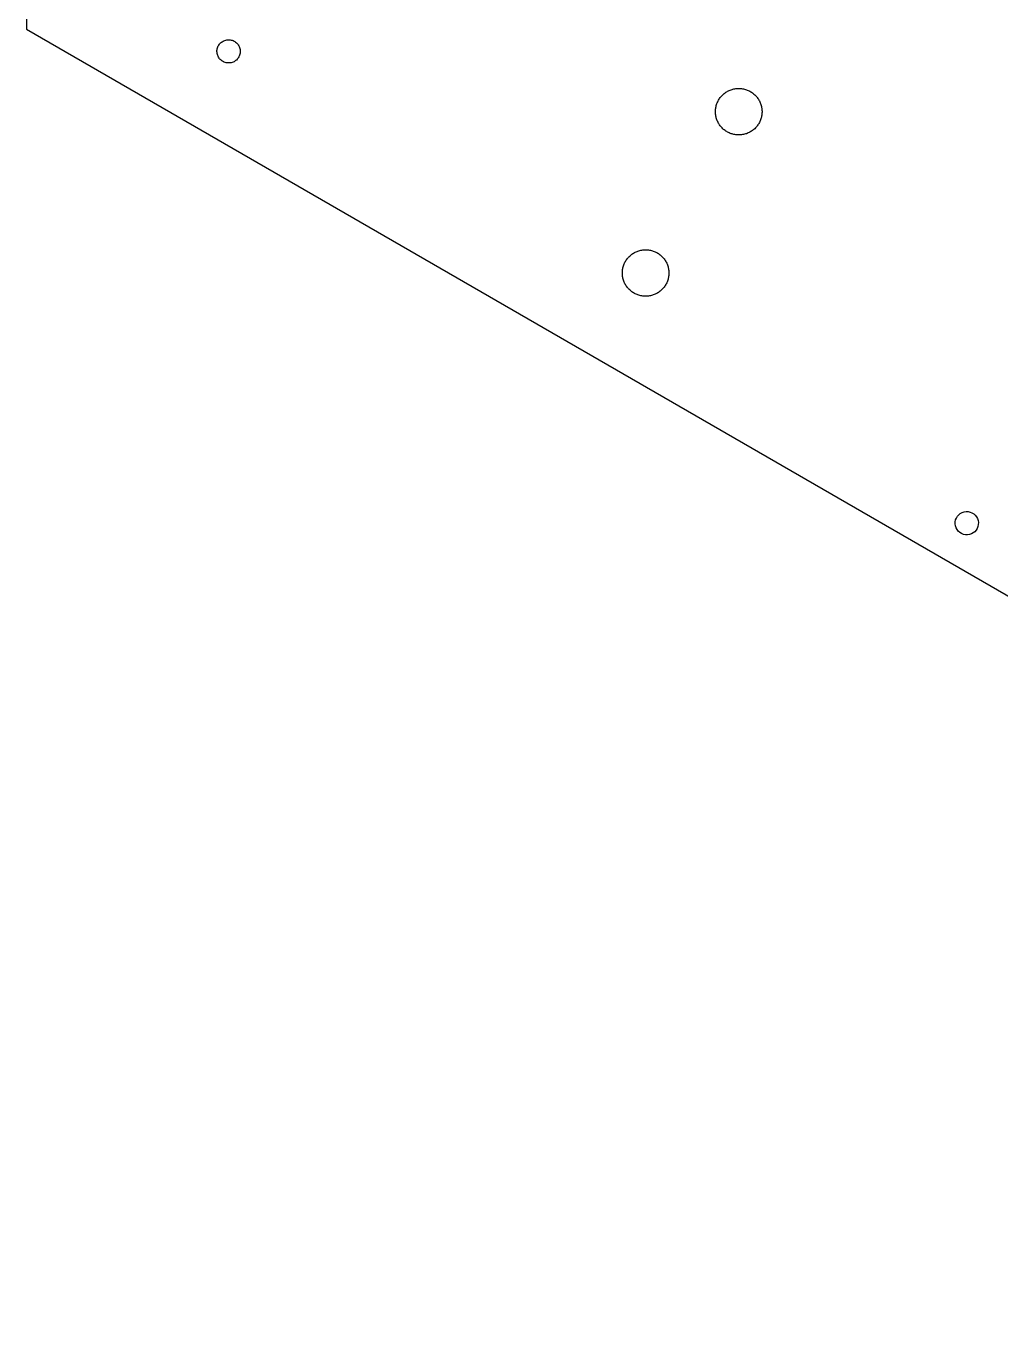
# Model space of a CAD drawing. Header units: metres. Extents: x 0 to 588, y -339 to 339.
# Drawn here: x 0 to 125.6, y -339.3 to -169.3 of the extents above; entities that cross this region are included whole.
import ezdxf

# ---------------------------------------------------------------- set-up
doc = ezdxf.new("R2010")
doc.units = ezdxf.units.M

msp = doc.modelspace()

# ---------------------------------------------------------------- linework, layer by layer
for p, q in [((0, 169.646), (0, -169.646)), ((0, -169.646), (293.835, -339.292)), ((24.7345, -171.801), (24.7973, -171.692)), ((24.7973, -171.692), (24.869, -171.589)), ((24.869, -171.589), (24.949, -171.492)), ((24.949, -171.492), (25.0369, -171.402)), ((25.0369, -171.402), (25.132, -171.32)), ((25.132, -171.32), (25.2337, -171.247)), ((25.2337, -171.247), (25.3411, -171.181)), ((25.3411, -171.181), (25.4537, -171.126)), ((25.4537, -171.126), (25.5704, -171.079)), ((25.5704, -171.079), (25.6907, -171.043)), ((25.6907, -171.043), (25.8136, -171.017)), ((25.8136, -171.017), (25.9382, -171.001)), ((25.9382, -171.001), (26.0638, -170.996)), ((26.0638, -170.996), (26.1893, -171.001)), ((26.1893, -171.001), (26.2829, -171.012)), ((26.2829, -171.012), (26.4063, -171.036)), ((26.4063, -171.036), (26.5273, -171.069)), ((26.5273, -171.069), (26.645, -171.113)), ((26.645, -171.113), (26.7587, -171.167)), ((26.7587, -171.167), (26.8675, -171.229)), ((26.8675, -171.229), (26.9707, -171.301)), ((26.9707, -171.301), (27.0675, -171.381)), ((27.0675, -171.381), (27.1572, -171.469)), ((27.1572, -171.469), (27.2393, -171.564)), ((27.2393, -171.564), (27.3131, -171.666)), ((27.3131, -171.666), (27.3782, -171.773)), ((24.5641, -172.527), (24.5667, -172.402)), ((24.572, -172.653), (24.5641, -172.527)), ((24.5667, -172.402), (24.5798, -172.277)), ((24.5903, -172.777), (24.572, -172.653)), ((24.5798, -172.277), (24.6034, -172.153)), ((24.619, -172.899), (24.5903, -172.777)), ((24.6034, -172.153), (24.6372, -172.032)), ((24.6578, -173.019), (24.619, -172.899)), ((24.6372, -172.032), (24.681, -171.915)), ((24.7065, -173.135), (24.6578, -173.019)), ((24.681, -171.915), (24.7345, -171.801)), ((24.7647, -173.246), (24.7065, -173.135)), ((24.832, -173.352), (24.7647, -173.246)), ((24.908, -173.452), (24.832, -173.352)), ((27.3131, -173.326), (27.2393, -173.428)), ((27.3782, -173.219), (27.3131, -173.326)), ((27.3782, -171.773), (27.4341, -171.886)), ((27.4341, -173.106), (27.3782, -173.219)), ((27.4341, -171.886), (27.4803, -172.003)), ((27.4803, -172.989), (27.4341, -173.106)), ((27.4803, -172.003), (27.5166, -172.123)), ((27.5166, -172.869), (27.4803, -172.989)), ((27.5166, -172.123), (27.5428, -172.246)), ((27.5428, -172.746), (27.5166, -172.869)), ((27.5428, -172.246), (27.5585, -172.37)), ((27.5585, -172.621), (27.5428, -172.746)), ((27.5585, -172.37), (27.5638, -172.496)), ((27.5638, -172.496), (27.5585, -172.621)), ((24.9921, -173.545), (24.908, -173.452)), ((25.0836, -173.631), (24.9921, -173.545)), ((25.1821, -173.709), (25.0836, -173.631)), ((25.2867, -173.779), (25.1821, -173.709)), ((25.3968, -173.839), (25.2867, -173.779)), ((25.5116, -173.891), (25.3968, -173.839)), ((25.6302, -173.932), (25.5116, -173.891)), ((25.7519, -173.963), (25.6302, -173.932)), ((25.8758, -173.984), (25.7519, -173.963)), ((26.0009, -173.995), (25.8758, -173.984)), ((26.1266, -173.995), (26.0009, -173.995)), ((26.1579, -173.993), (26.1266, -173.995)), ((26.2829, -173.98), (26.1579, -173.993)), ((26.4063, -173.956), (26.2829, -173.98)), ((26.5273, -173.923), (26.4063, -173.956)), ((26.645, -173.879), (26.5273, -173.923)), ((26.7587, -173.825), (26.645, -173.879)), ((26.8675, -173.762), (26.7587, -173.825)), ((26.9707, -173.691), (26.8675, -173.762)), ((27.0675, -173.611), (26.9707, -173.691)), ((27.1572, -173.523), (27.0675, -173.611)), ((27.2393, -173.428), (27.1572, -173.523)), ((89.3454, -178.562), (89.4193, -178.461)), ((89.4193, -178.461), (89.4973, -178.362)), ((89.4973, -178.362), (89.5794, -178.267)), ((89.5794, -178.267), (89.6654, -178.175)), ((89.6654, -178.175), (89.7552, -178.087)), ((89.7552, -178.087), (89.8486, -178.003)), ((89.8486, -178.003), (89.9454, -177.923)), ((89.9454, -177.923), (90.0455, -177.847)), ((90.0455, -177.847), (90.1487, -177.776)), ((90.1487, -177.776), (90.2548, -177.708)), ((90.2548, -177.708), (90.3636, -177.645)), ((90.3636, -177.645), (90.4749, -177.587)), ((90.4749, -177.587), (90.5887, -177.534)), ((90.5887, -177.534), (90.7045, -177.485)), ((90.7045, -177.485), (90.8223, -177.441)), ((90.8223, -177.441), (90.9418, -177.402)), ((90.9418, -177.402), (91.0628, -177.369)), ((91.0628, -177.369), (91.1851, -177.34)), ((91.1851, -177.34), (91.3085, -177.316)), ((91.3085, -177.316), (91.4329, -177.298)), ((91.4329, -177.298), (91.5578, -177.285)), ((91.5578, -177.285), (91.6832, -177.277)), ((91.6832, -177.277), (91.8089, -177.274)), ((91.8089, -177.274), (91.9345, -177.277)), ((91.9345, -177.277), (92.0599, -177.285)), ((92.0599, -177.285), (92.1849, -177.298)), ((92.1849, -177.298), (92.3092, -177.316)), ((92.3092, -177.316), (92.4326, -177.34)), ((92.4326, -177.34), (92.5549, -177.369)), ((92.5549, -177.369), (92.6759, -177.402)), ((92.6759, -177.402), (92.7955, -177.441)), ((92.7955, -177.441), (92.9132, -177.485)), ((92.9132, -177.485), (93.0291, -177.534)), ((93.0291, -177.534), (93.1428, -177.587)), ((93.1428, -177.587), (93.2541, -177.645)), ((93.2541, -177.645), (93.3629, -177.708)), ((93.3629, -177.708), (93.469, -177.776)), ((93.469, -177.776), (93.5722, -177.847)), ((93.5722, -177.847), (93.6723, -177.923)), ((93.6723, -177.923), (93.7691, -178.003)), ((93.7691, -178.003), (93.8625, -178.087)), ((93.8625, -178.087), (93.9523, -178.175)), ((93.9523, -178.175), (94.0383, -178.267)), ((94.0383, -178.267), (94.1204, -178.362)), ((94.1204, -178.362), (94.1984, -178.461)), ((94.1984, -178.461), (94.2723, -178.562)), ((88.8095, -180.212), (88.8148, -180.086)), ((88.8095, -180.337), (88.8095, -180.212)), ((88.8148, -180.086), (88.8253, -179.961)), ((88.8253, -179.961), (88.841, -179.836)), ((88.841, -179.836), (88.862, -179.712)), ((88.862, -179.712), (88.8881, -179.589)), ((88.8881, -179.589), (88.9194, -179.468)), ((88.9194, -179.468), (88.9557, -179.347)), ((88.9557, -179.347), (88.997, -179.229)), ((88.997, -179.229), (89.0433, -179.112)), ((89.0433, -179.112), (89.0944, -178.997)), ((89.0944, -178.997), (89.1503, -178.884)), ((89.1503, -178.884), (89.2108, -178.774)), ((89.2108, -178.774), (89.2759, -178.667)), ((89.2759, -178.667), (89.3454, -178.562)), ((94.2723, -178.562), (94.3418, -178.667)), ((94.3418, -178.667), (94.4069, -178.774)), ((94.4069, -178.774), (94.4675, -178.884)), ((94.4675, -178.884), (94.5233, -178.997)), ((94.5233, -178.997), (94.5744, -179.112)), ((94.5744, -179.112), (94.6207, -179.229)), ((94.6207, -179.229), (94.662, -179.347)), ((94.662, -179.347), (94.6983, -179.468)), ((94.6983, -179.468), (94.7296, -179.589)), ((94.7296, -179.589), (94.7557, -179.712)), ((94.7557, -179.712), (94.7767, -179.836)), ((94.7767, -179.836), (94.7924, -179.961)), ((94.7924, -179.961), (94.8029, -180.086)), ((94.8029, -180.086), (94.8082, -180.212)), ((94.8082, -180.212), (94.8082, -180.337)), ((88.8148, -180.463), (88.8095, -180.337)), ((88.8253, -180.588), (88.8148, -180.463)), ((88.841, -180.713), (88.8253, -180.588)), ((88.862, -180.836), (88.841, -180.713)), ((88.8881, -180.959), (88.862, -180.836)), ((88.9194, -181.081), (88.8881, -180.959)), ((88.9557, -181.201), (88.9194, -181.081)), ((88.997, -181.32), (88.9557, -181.201)), ((89.0433, -181.437), (88.997, -181.32)), ((89.0944, -181.552), (89.0433, -181.437)), ((89.1503, -181.664), (89.0944, -181.552)), ((89.2108, -181.774), (89.1503, -181.664)), ((89.2759, -181.882), (89.2108, -181.774)), ((89.3454, -181.986), (89.2759, -181.882)), ((94.3418, -181.882), (94.2723, -181.986)), ((94.4069, -181.774), (94.3418, -181.882)), ((94.4675, -181.664), (94.4069, -181.774)), ((94.5233, -181.552), (94.4675, -181.664)), ((94.5744, -181.437), (94.5233, -181.552)), ((94.6207, -181.32), (94.5744, -181.437)), ((94.662, -181.201), (94.6207, -181.32)), ((94.6983, -181.081), (94.662, -181.201)), ((94.7296, -180.959), (94.6983, -181.081)), ((94.7557, -180.836), (94.7296, -180.959)), ((94.7767, -180.713), (94.7557, -180.836)), ((94.7924, -180.588), (94.7767, -180.713)), ((94.8029, -180.463), (94.7924, -180.588)), ((94.8082, -180.337), (94.8029, -180.463)), ((89.4193, -182.088), (89.3454, -181.986)), ((89.4973, -182.187), (89.4193, -182.088)), ((89.5794, -182.282), (89.4973, -182.187)), ((89.6654, -182.373), (89.5794, -182.282)), ((89.7552, -182.461), (89.6654, -182.373)), ((89.8486, -182.545), (89.7552, -182.461)), ((89.9454, -182.625), (89.8486, -182.545)), ((90.0455, -182.701), (89.9454, -182.625)), ((90.1487, -182.773), (90.0455, -182.701)), ((90.2548, -182.84), (90.1487, -182.773)), ((90.3636, -182.903), (90.2548, -182.84)), ((90.4749, -182.961), (90.3636, -182.903)), ((90.5887, -183.015), (90.4749, -182.961)), ((90.7045, -183.064), (90.5887, -183.015)), ((90.8223, -183.107), (90.7045, -183.064)), ((90.9418, -183.146), (90.8223, -183.107)), ((91.0628, -183.18), (90.9418, -183.146)), ((91.1851, -183.209), (91.0628, -183.18)), ((91.3085, -183.232), (91.1851, -183.209)), ((91.4329, -183.251), (91.3085, -183.232)), ((91.5578, -183.264), (91.4329, -183.251)), ((91.6832, -183.272), (91.5578, -183.264)), ((91.8089, -183.274), (91.6832, -183.272)), ((91.9345, -183.272), (91.8089, -183.274)), ((92.0599, -183.264), (91.9345, -183.272)), ((92.1849, -183.251), (92.0599, -183.264)), ((92.3092, -183.232), (92.1849, -183.251)), ((92.4326, -183.209), (92.3092, -183.232)), ((92.5549, -183.18), (92.4326, -183.209)), ((92.6759, -183.146), (92.5549, -183.18)), ((92.7955, -183.107), (92.6759, -183.146)), ((92.9132, -183.064), (92.7955, -183.107)), ((93.0291, -183.015), (92.9132, -183.064)), ((93.1428, -182.961), (93.0291, -183.015)), ((93.2541, -182.903), (93.1428, -182.961)), ((93.3629, -182.84), (93.2541, -182.903)), ((93.469, -182.773), (93.3629, -182.84)), ((93.5722, -182.701), (93.469, -182.773)), ((93.6723, -182.625), (93.5722, -182.701)), ((93.7691, -182.545), (93.6723, -182.625)), ((93.8625, -182.461), (93.7691, -182.545)), ((93.9523, -182.373), (93.8625, -182.461)), ((94.0383, -182.282), (93.9523, -182.373)), ((94.1204, -182.187), (94.0383, -182.282)), ((94.1984, -182.088), (94.1204, -182.187)), ((94.2723, -181.986), (94.1984, -182.088)), ((77.6654, -198.96), (77.7552, -198.872)), ((77.7552, -198.872), (77.8486, -198.788)), ((77.8486, -198.788), (77.9454, -198.708)), ((77.9454, -198.708), (78.0455, -198.632)), ((78.0455, -198.632), (78.1487, -198.56)), ((78.1487, -198.56), (78.2548, -198.493)), ((78.2548, -198.493), (78.3636, -198.43)), ((78.3636, -198.43), (78.4749, -198.372)), ((78.4749, -198.372), (78.5887, -198.318)), ((78.5887, -198.318), (78.7045, -198.27)), ((78.7045, -198.27), (78.8223, -198.226)), ((78.8223, -198.226), (78.9418, -198.187)), ((78.9418, -198.187), (79.0628, -198.153)), ((79.0628, -198.153), (79.1851, -198.124)), ((79.1851, -198.124), (79.3085, -198.101)), ((79.3085, -198.101), (79.4329, -198.083)), ((79.4329, -198.083), (79.5578, -198.069)), ((79.5578, -198.069), (79.6832, -198.062)), ((79.6832, -198.062), (79.8089, -198.059)), ((79.8089, -198.059), (79.9345, -198.062)), ((79.9345, -198.062), (80.0599, -198.069)), ((80.0599, -198.069), (80.1849, -198.083)), ((80.1849, -198.083), (80.3092, -198.101)), ((80.3092, -198.101), (80.4326, -198.124)), ((80.4326, -198.124), (80.5549, -198.153)), ((80.5549, -198.153), (80.6759, -198.187)), ((80.6759, -198.187), (80.7955, -198.226)), ((80.7955, -198.226), (80.9132, -198.27)), ((80.9132, -198.27), (81.0291, -198.318)), ((81.0291, -198.318), (81.1428, -198.372)), ((81.1428, -198.372), (81.2541, -198.43)), ((81.2541, -198.43), (81.3629, -198.493)), ((81.3629, -198.493), (81.469, -198.56)), ((81.469, -198.56), (81.5722, -198.632)), ((81.5722, -198.632), (81.6723, -198.708)), ((81.6723, -198.708), (81.7691, -198.788)), ((81.7691, -198.788), (81.8625, -198.872)), ((81.8625, -198.872), (81.9523, -198.96)), ((76.841, -200.621), (76.862, -200.497)), ((76.862, -200.497), (76.8881, -200.374)), ((76.8881, -200.374), (76.9194, -200.252)), ((76.9194, -200.252), (76.9557, -200.132)), ((76.9557, -200.132), (76.997, -200.013)), ((76.997, -200.013), (77.0433, -199.896)), ((77.0433, -199.896), (77.0944, -199.782)), ((77.0944, -199.782), (77.1503, -199.669)), ((77.1503, -199.669), (77.2108, -199.559)), ((77.2108, -199.559), (77.2759, -199.451)), ((77.2759, -199.451), (77.3454, -199.347)), ((77.3454, -199.347), (77.4193, -199.245)), ((77.4193, -199.245), (77.4973, -199.147)), ((77.4973, -199.147), (77.5794, -199.052)), ((77.5794, -199.052), (77.6654, -198.96)), ((81.9523, -198.96), (82.0383, -199.052)), ((82.0383, -199.052), (82.1204, -199.147)), ((82.1204, -199.147), (82.1984, -199.245)), ((82.1984, -199.245), (82.2723, -199.347)), ((82.2723, -199.347), (82.3418, -199.451)), ((82.3418, -199.451), (82.4069, -199.559)), ((82.4069, -199.559), (82.4675, -199.669)), ((82.4675, -199.669), (82.5233, -199.782)), ((82.5233, -199.782), (82.5744, -199.896)), ((82.5744, -199.896), (82.6207, -200.013)), ((82.6207, -200.013), (82.662, -200.132)), ((82.662, -200.132), (82.6983, -200.252)), ((82.6983, -200.252), (82.7296, -200.374)), ((82.7296, -200.374), (82.7557, -200.497)), ((82.7557, -200.497), (82.7767, -200.621)), ((76.8095, -200.996), (76.8148, -200.871)), ((76.8095, -201.122), (76.8095, -200.996)), ((76.8148, -201.247), (76.8095, -201.122)), ((76.8148, -200.871), (76.8253, -200.745)), ((76.8253, -201.373), (76.8148, -201.247)), ((76.8253, -200.745), (76.841, -200.621)), ((76.841, -201.497), (76.8253, -201.373)), ((76.862, -201.621), (76.841, -201.497)), ((76.8881, -201.744), (76.862, -201.621)), ((76.9194, -201.866), (76.8881, -201.744)), ((76.9557, -201.986), (76.9194, -201.866)), ((76.997, -202.105), (76.9557, -201.986)), ((77.0433, -202.221), (76.997, -202.105)), ((77.0944, -202.336), (77.0433, -202.221)), ((82.5744, -202.221), (82.5233, -202.336)), ((82.6207, -202.105), (82.5744, -202.221)), ((82.662, -201.986), (82.6207, -202.105)), ((82.6983, -201.866), (82.662, -201.986)), ((82.7296, -201.744), (82.6983, -201.866)), ((82.7557, -201.621), (82.7296, -201.744)), ((82.7767, -201.497), (82.7557, -201.621)), ((82.7767, -200.621), (82.7924, -200.745)), ((82.7924, -201.373), (82.7767, -201.497)), ((82.7924, -200.745), (82.8029, -200.871)), ((82.8029, -201.247), (82.7924, -201.373)), ((82.8029, -200.871), (82.8082, -200.996)), ((82.8082, -201.122), (82.8029, -201.247)), ((82.8082, -200.996), (82.8082, -201.122)), ((77.1503, -202.449), (77.0944, -202.336)), ((77.2108, -202.559), (77.1503, -202.449)), ((77.2759, -202.666), (77.2108, -202.559)), ((77.3454, -202.771), (77.2759, -202.666)), ((77.4193, -202.873), (77.3454, -202.771)), ((77.4973, -202.971), (77.4193, -202.873)), ((77.5794, -203.066), (77.4973, -202.971)), ((77.6654, -203.158), (77.5794, -203.066)), ((77.7552, -203.246), (77.6654, -203.158)), ((77.8486, -203.33), (77.7552, -203.246)), ((77.9454, -203.41), (77.8486, -203.33)), ((78.0455, -203.486), (77.9454, -203.41)), ((78.1487, -203.558), (78.0455, -203.486)), ((78.2548, -203.625), (78.1487, -203.558)), ((78.3636, -203.688), (78.2548, -203.625)), ((78.4749, -203.746), (78.3636, -203.688)), ((78.5887, -203.8), (78.4749, -203.746)), ((78.7045, -203.848), (78.5887, -203.8)), ((78.8223, -203.892), (78.7045, -203.848)), ((78.9418, -203.931), (78.8223, -203.892)), ((79.0628, -203.965), (78.9418, -203.931)), ((79.1851, -203.993), (79.0628, -203.965)), ((79.3085, -204.017), (79.1851, -203.993)), ((79.4329, -204.035), (79.3085, -204.017)), ((80.3092, -204.017), (80.1849, -204.035)), ((80.4326, -203.993), (80.3092, -204.017)), ((80.5549, -203.965), (80.4326, -203.993)), ((80.6759, -203.931), (80.5549, -203.965)), ((80.7955, -203.892), (80.6759, -203.931)), ((80.9132, -203.848), (80.7955, -203.892)), ((81.0291, -203.8), (80.9132, -203.848)), ((81.1428, -203.746), (81.0291, -203.8)), ((81.2541, -203.688), (81.1428, -203.746)), ((81.3629, -203.625), (81.2541, -203.688)), ((81.469, -203.558), (81.3629, -203.625)), ((81.5722, -203.486), (81.469, -203.558)), ((81.6723, -203.41), (81.5722, -203.486)), ((81.7691, -203.33), (81.6723, -203.41)), ((81.8625, -203.246), (81.7691, -203.33)), ((81.9523, -203.158), (81.8625, -203.246)), ((82.0383, -203.066), (81.9523, -203.158)), ((82.1204, -202.971), (82.0383, -203.066)), ((82.1984, -202.873), (82.1204, -202.971)), ((82.2723, -202.771), (82.1984, -202.873)), ((82.3418, -202.666), (82.2723, -202.771)), ((82.4069, -202.559), (82.3418, -202.666)), ((82.4675, -202.449), (82.4069, -202.559)), ((82.5233, -202.336), (82.4675, -202.449)), ((79.5578, -204.048), (79.4329, -204.035)), ((79.6832, -204.056), (79.5578, -204.048)), ((79.8089, -204.059), (79.6832, -204.056)), ((79.9345, -204.056), (79.8089, -204.059)), ((80.0599, -204.048), (79.9345, -204.056)), ((80.1849, -204.035), (80.0599, -204.048)), ((119.706, -233.138), (119.759, -232.882)), ((119.759, -232.882), (119.854, -232.638)), ((119.854, -232.638), (119.991, -232.416)), ((119.991, -232.416), (120.164, -232.22)), ((120.164, -232.22), (120.369, -232.057)), ((120.369, -232.057), (120.599, -231.932)), ((120.599, -231.932), (120.847, -231.849)), ((120.847, -231.849), (121.105, -231.811)), ((121.105, -231.811), (121.367, -231.817)), ((121.367, -231.817), (121.623, -231.87)), ((121.623, -231.87), (121.866, -231.965)), ((121.866, -231.965), (122.089, -232.102)), ((122.089, -232.102), (122.285, -232.275)), ((122.285, -232.275), (122.448, -232.48)), ((122.448, -232.48), (122.572, -232.71)), ((122.572, -232.71), (122.655, -232.958)), ((119.7, -233.399), (119.706, -233.138)), ((119.738, -233.658), (119.7, -233.399)), ((119.821, -233.906), (119.738, -233.658)), ((119.946, -234.136), (119.821, -233.906)), ((120.109, -234.34), (119.946, -234.136)), ((120.305, -234.514), (120.109, -234.34)), ((120.527, -234.65), (120.305, -234.514)), ((122.025, -234.559), (121.795, -234.683)), ((122.229, -234.396), (122.025, -234.559)), ((122.403, -234.2), (122.229, -234.396)), ((122.539, -233.977), (122.403, -234.2)), ((122.635, -233.734), (122.539, -233.977)), ((122.687, -233.478), (122.635, -233.734)), ((122.655, -232.958), (122.694, -233.216)), ((122.694, -233.216), (122.687, -233.478)), ((120.771, -234.746), (120.527, -234.65)), ((121.027, -234.798), (120.771, -234.746)), ((121.288, -234.805), (121.027, -234.798)), ((121.547, -234.766), (121.288, -234.805)), ((121.795, -234.683), (121.547, -234.766))]:
    msp.add_line(p, q)

doc.saveas('drawing.dxf')
